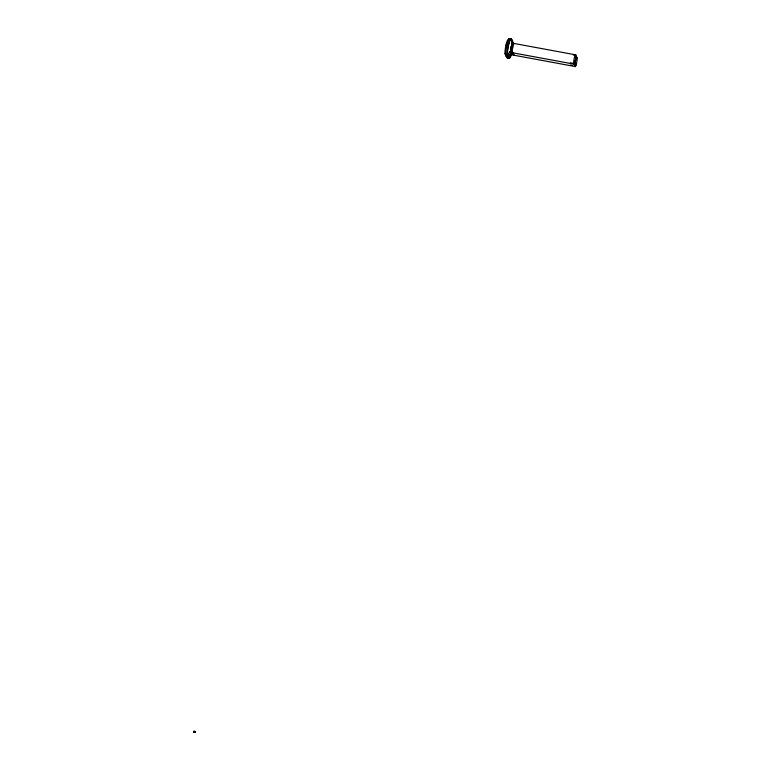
<?xml version="1.0" encoding="UTF-8"?>
<svg xmlns="http://www.w3.org/2000/svg" width="771" height="771" viewBox="0 0 771 771"><rect width="100%" height="100%" fill="white"/><g stroke="black" fill="none" stroke-linecap="round" stroke-linejoin="round"><path stroke-width="1.16" d="M511.154 46.819L512.831 47.002M511.134 54.095L511.356 52.091L511.125 54.568A4.992 0.935 -69.8 0 0 511.26 55.069L511.308 55.088A5.05 0.858 -78.1 0 0 511.414 55.107L509.352 58.288L508.388 57.767A56.63 9.329 -79.5 0 0 508.571 58.056L508.908 58.384A9.339 1.542 -79.5 0 0 509.072 58.394L509.149 58.403A8.732 1.436 -79.5 0 0 509.862 57.411M509.072 58.394L507.279 57.796A54.143 8.924 -79.5 0 1 507.096 57.507L505.525 54.818A56.331 9.281 -79.5 0 1 505.371 54.462L505.082 53.315A7.517 1.234 -79.5 0 1 505.959 45.152L508.262 45.316A8.732 1.436 -79.5 0 1 510.797 38.801L512.156 40.786A54.182 8.924 -79.5 0 1 512.32 41.162L512.715 42.28A56.524 9.319 -79.5 0 1 512.869 42.636L513.129 43.562M194.87 732.344L195.246 731.833L193.974 731.419L195.227 732.219L193.964 731.987L195.275 732.228L194.061 732.199L195.458 732.171L193.878 731.4L195.198 731.881L194.61 731.669M194.09 731.862L195.13 732.392M194.359 732.257C192.307 731.207 197.636 733.086 194.109 732.199C194.552 730.243 193.598 732.527 194.986 731.804M195.121 732.402L194.504 731.708L195.102 732.392M194.022 731.361C194.109 733.096 194.07 730.927 194.755 732.334L193.829 731.727L195.208 732.122M193.964 731.428C194.841 730.686 193.945 733.192 194.311 731.669L195.323 731.91L194.061 731.563M194.494 732.045L195.073 732.113C194.986 733.298 193.396 730.59 195.362 732.151M194.716 732.315L194.302 731.785L195.323 731.91L194.128 731.689L195.198 731.891M194.967 731.852L195.381 732.431M511.481 46.52L511.038 48.949A3.017 0.501 -79.5 0 1 511.501 46.25M511.106 52.149L510.653 53.45A10.119 9.763 -26.9 0 1 510.036 54.693L509.226 55.898A18.658 17.993 -26.9 0 1 508.34 57.006L506.749 56.852A1.205 1.166 -26.9 0 1 505.843 55.483M511.79 45.605L511.693 45.865A3.017 0.501 -79.5 0 1 511.857 45.238M512.233 53.488L511.414 55.107A4.867 0.819 -83.8 0 1 511.298 55.088A5.011 0.944 -69.5 0 1 510.99 54.384M511.414 55.098L512.108 53.758A3.614 0.598 -79.5 0 1 511.915 53.556M505.082 53.315A1.205 1.041 -6.4 0 0 505.949 54.548L507.54 54.722A18.658 16.162 -6.4 0 0 508.465 53.739L510.46 51.108M509.843 52.004L510.238 51.445M510.383 52.63L510.624 52.418A5.031 1.301 -84.2 0 0 510.797 52.149M509.352 58.288L509.197 58.278A9.262 1.523 -79.9 0 0 509.332 58.278L509.352 58.288A8.577 1.417 -79.5 0 0 510.71 55.946M509.939 52.447A5.05 0.867 -78.1 0 1 509.853 51.975A4.867 0.617 -83.7 0 0 509.901 52.245L509.91 52.389A4.992 1.022 -70.8 0 0 510.161 52.698L510.537 52.505M505.959 45.152A7.517 1.234 -79.5 0 1 508.128 39.543A1.205 1.185 76.4 0 1 509.486 38.579L511.096 38.907L512.378 40.969M508.465 53.739L510.19 57.141M510.797 38.801L512.619 42.386A8.732 1.436 -79.5 0 1 512.676 43.639M508.214 57.44L507.279 55.04A9.213 1.532 -79.4 0 1 507.241 54.818L507.328 54.808A8.732 1.436 -79.5 0 1 508.262 45.316M506.923 56.697A7.517 1.234 -79.5 0 1 506.817 56.736L505.949 54.548A8.722 1.436 -79.5 0 1 506.961 45.084A8.722 1.436 -79.5 0 1 509.486 38.579L509.988 38.907M194.311 731.814L194.755 731.92M195.323 731.91L194.302 731.785M194.128 731.689L194.755 732.334L193.974 731.419M193.916 731.746L194.003 731.843M511.79 40.082L512.05 40.285A18.658 17.984 -26.9 0 1 512.387 41.624L512.619 43.012A10.119 9.763 -26.9 0 1 512.657 43.465M194.62 732.026L193.926 731.939L195.333 732.142M575.812 54.876A4.819 0.79 -79.5 0 0 573.778 60.793A4.819 0.79 -79.5 0 0 574.78 62.769A4.819 0.79 -79.5 0 0 575.812 54.876L514.43 43.533A4.819 0.79 -79.5 0 0 512.619 48.053A4.819 0.79 -79.5 0 0 512.744 52.785M573.316 55.011L575.677 55.445A4.221 0.694 -79.5 0 1 575.291 60.475A4.221 0.694 -79.5 0 1 573.894 63.501L570.357 62.856M512.387 52.746L573.769 64.08M570.405 65.053L572.766 65.496M513.621 55.165L575.002 66.508M510.036 57.121L510.113 57.141A8.732 1.436 -79.5 0 0 510.45 56.004M508.87 57.95L508.86 57.95A56.389 9.3 -79.5 0 1 508.677 57.661L508.002 56.312A56.293 9.291 -79.5 0 1 507.867 55.811M511.645 39.745L512.84 42.569A18.658 16.162 -6.4 0 1 513.081 43.465M194.331 731.486L194.755 732.334M507.877 56.765L507.703 56.418A56.62 9.348 -79.5 0 1 507.549 56.042L507.241 54.808M512.542 41.345L512.84 42.569A8.577 1.417 -79.5 0 1 512.888 43.562M511.433 40.381L512.002 43.475L511.896 42.723A4.867 0.781 -75.3 0 1 512.011 42.752L512.04 42.771A4.992 0.684 -89.2 0 1 512.243 43.369M507.607 55.155L507.838 55.926L507.54 54.722A9.271 1.475 -80.2 0 0 507.626 55.069M507.54 54.722L507.549 54.789A8.577 1.426 -79.5 0 1 508.523 45.47A8.577 1.426 -79.5 0 1 511.028 39.003L511.52 39.34A56.36 9.271 -79.6 0 1 511.684 39.687M514.045 55.117A4.819 0.79 -79.5 0 1 513.553 52.544M513.062 54.616A4.819 0.79 -79.5 0 1 512.339 52.871M512.214 54.375A4.221 0.694 -79.5 0 1 511.944 51.927M512.667 52.293A4.221 0.694 -79.5 0 1 512.522 52.168M511.212 54.375A8.577 1.417 -79.5 0 1 510.797 55.705M512.368 41.036A56.37 9.262 -79.6 0 1 512.522 41.422M508.754 58.529A55.04 9.05 -79.7 0 1 508.542 58.345M512.146 52.409A3.017 0.501 -79.5 0 1 512.156 52.014M507.819 57.15A55.02 9.04 -79.6 0 1 507.636 56.881M511.867 53.334A3.614 0.598 -79.5 0 1 511.867 52.014M511.896 42.733A5.05 0.81 -81 0 1 512.079 42.8M510.421 52.505A5.011 1.031 -70.1 0 1 509.901 52.553M510.855 52.486A5.05 1.311 -84.1 0 1 510.527 52.717M512.069 42.993A5.011 0.684 -89.1 0 1 512.272 43.937M510.961 54.404A8.732 1.436 -79.5 0 1 510.788 54.972M508.397 57.459A8.722 1.436 -79.5 0 1 507.771 58.133A1.205 1.185 76.4 0 1 506.817 56.736M510.749 51.802A4.221 0.694 -79.5 0 1 510.961 47.754A4.221 0.694 -79.5 0 1 512.204 43.802M511.877 52.11A4.819 0.79 -79.5 0 1 511.404 48.081A4.819 0.79 -79.5 0 1 513.351 43.6M575.127 65.93A4.221 0.694 -79.5 0 1 575.513 60.899A4.221 0.694 -79.5 0 1 576.91 57.873M513.746 54.596A4.221 0.694 -79.5 0 1 513.659 54.24M576.014 65.188A4.819 0.79 -79.5 0 0 577.036 57.295A4.819 0.79 -79.5 0 0 575.002 63.212A4.819 0.79 -79.5 0 0 576.014 65.188"/></g></svg>
